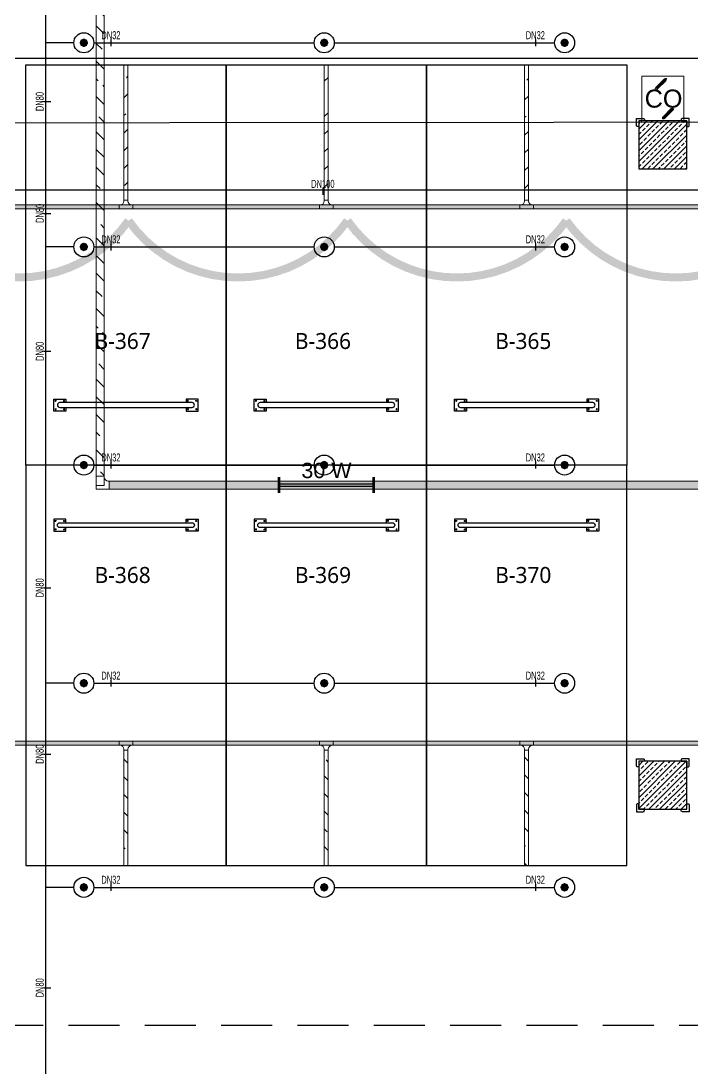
# Model space of a CAD drawing. Header units: millimetres. Extents: x -379292 to 1221486, y 92049 to 447512.
# Drawn here: x -225765 to -217390, y 189086 to 202167 of the extents above; entities that cross this region are included whole.
import ezdxf
from ezdxf.enums import TextEntityAlignment as Align

# ---------------------------------------------------------------- set-up
doc = ezdxf.new("R2010")
doc.units = ezdxf.units.MM
doc.linetypes.add('HIDDEN', pattern=[9.525, 6.35, -3.175])
for name, color, linetype in [('-M-YNGN-BORUID', 7, 'Continuous'), ('-M-YNGN-BORUUZUN', 7, 'Continuous'), ('-M-YNGN-BORUYUK', 7, 'Continuous'), ('-M-YNGN-SPR-YUK', 7, 'Continuous'), ('-M-YNGN-ZON3-CAP-', 7, 'Continuous'), ('-M-YNGN-ZON3-SPR-', 7, 'Continuous'), ('05_HATCH CONCRETE', 141, 'Continuous'), ('05_SYMBOL', 2, 'Continuous'), ('08_LAMP', 4, 'Continuous'), ('202-A-Y-MahalAd', 141, 'Continuous'), ('AIRONN ZONLAMA', 4, 'Continuous')]:
    doc.layers.add(name, color=color, linetype=linetype)
doc.layers.add('-M-YNGN-SPR-CAPCIZGI', color=188, linetype='Continuous', plot=False)
for name, color, linetype, lineweight in [('-M-YNGN-ZON3', 6, 'SP', 30), ('08_DEDECTOR', 3, 'Continuous', 9), ('E_CT_AYDINLATMA', 3, 'Continuous', 9), ('E_CT_KIRMIZI', 1, 'Continuous', 9)]:
    doc.layers.add(name, color=color, linetype=linetype, lineweight=lineweight)
doc.styles.add('CIZGI', font='tahoma.ttf', dxfattribs={"width": 0.8, "oblique": 20})
doc.styles.add('HCAD', font='HCAD.SHX', dxfattribs={"width": 0.8, "height": 0.2})
doc.styles.add('PIPESIZE', font='hcad.shx', dxfattribs={"width": 0.8})
doc.styles.add('SPR-NOT', font='romans.shx')
doc.styles.get("Standard").update_dxf_attribs({"font": 'segoeuil.ttf'})
doc.styles.add('YAZI-2', font='arial.ttf', dxfattribs={"height": 2})
doc.styles.add('YAZI-3', font='arial.ttf', dxfattribs={"height": 3})
doc.linetypes.add('SP', pattern='A,2,-0.1,["SP",CIZGI,S=0.14,R=0.2,X=0,Y=-0.07],-0.255', length=2.355)
pattern_1 = [(225, (905000, -3e-07), (67.351921, -67.351921), []), (225, (904932.65, -3e-07), (67.351921, -67.351921), [47.625, -23.8125])]

# ---------------------------------------------------------------- blocks, each defined once
blk = doc.blocks.new('202_Vida')
at = {"color": 0, "linetype": 'ByBlock', "ltscale": 0.2}
for points in [[(1, 0), (-1, 0)], [(0, 1), (0, -1)]]:
    blk.add_lwpolyline(points, dxfattribs=at)
at = {"color": 0, "linetype": 'ByBlock'}
for radius in [0.42, 0.23, 0.155]:
    blk.add_circle((0, 0), radius, dxfattribs=at)
blk = doc.blocks.new('202_Stoper')
at = {"color": 0, "linetype": 'ByBlock'}
for points in [[(-750, -30), (-750, -75), (-900, -75), (-900, 75), (-750, 75), (-750, 30)], [(750, -30), (750, -75), (900, -75), (900, 75), (750, 75), (750, 30)]]:
    blk.add_lwpolyline(points, dxfattribs=at)
blk.add_lwpolyline([(825, -30, 1), (825, 30), (-825, 30, 1), (-825, -30)], format="xyb", close=True, dxfattribs=at)
at = {"color": 0, "linetype": 'ByBlock', "yscale": 10, "zscale": 10, "rotation": 180}
for p, xscale in [((-877, 53), -10), ((-772, 53), 10), ((772, 53), -10), ((877, 53), 10)]:
    blk.add_blockref('202_Vida', p, dxfattribs=dict(at, xscale=xscale))
at = {"color": 0, "linetype": 'ByBlock', "yscale": 10, "zscale": 10}
for p, xscale in [((-877, -52), 10), ((-772, -52), -10), ((772, -52), 10), ((877, -52), -10)]:
    blk.add_blockref('202_Vida', p, dxfattribs=dict(at, xscale=xscale))
blk = doc.blocks.new('202_Mahalblok')
at = {"color": 0, "linetype": 'ByBlock', "flags": 128}
blk.add_lwpolyline([(0, 0), (0, 5000), (2500, 5000), (2500, 0)], close=True, dxfattribs=at)
at = {"color": 252}
blk.add_blockref('202_Stoper', (1250, 750), dxfattribs=at)
at = {"color": 0, "linetype": 'ByBlock', "ltscale": 25}
blk.add_attdef('MAHALNO', text='', height=200, dxfattribs=at).set_placement((1209, 1390), align=Align.BOTTOM_CENTER)
blk = doc.blocks.new('bariyer')
at = {"color": 8, "ltscale": 25}
blk.add_lwpolyline([(0, -70), (15, -70, 0.414214), (30, -55), (30, 30), (-55, 30, 0.414214), (-70, 15), (-70, 0), (0, 0)], format="xyb", close=True, dxfattribs=at)
blk = doc.blocks.new('OtoParkBodrumKatMimari')
at = {"layer": '05_HATCH CONCRETE'}
h = blk.add_hatch(dxfattribs=at)
h.set_pattern_fill('ANSI33', color=8, scale=15, angle=180, style=0)
h.set_pattern_definition(pattern_1)
h.paths.add_polyline_path([(28900, 100100), (28300, 100100), (28300, 99500), (28900, 99500)])
h = blk.add_hatch(dxfattribs=at)
h.set_pattern_fill('ANSI33', color=8, scale=15, angle=180, style=0)
h.set_pattern_definition(pattern_1)
h.paths.add_polyline_path([(28900, 92100), (28300, 92100), (28300, 91500), (28900, 91500)])
at = {"color": 5}
for points in [[(28900, 100100), (28300, 100100), (28300, 99500), (28900, 99500)], [(28900, 92100), (28300, 92100), (28300, 91500), (28900, 91500)]]:
    blk.add_lwpolyline(points, close=True, dxfattribs=at)
at = {"layer": '05_SYMBOL', "color": 252, "linetype": 'HIDDEN', "ltscale": 100}
blk.add_lwpolyline([(17400, 100800, -0.414214), (19400, 102800), (128500, 102800, -0.414214), (130500, 100800), (130500, 90800, -0.414214), (128500, 88800), (19400, 88800, -0.414214), (17400, 90800), (17400, 100800)], format="xyb", dxfattribs=at)
at = {"layer": '05_SYMBOL', "color": 8, "xscale": -1}
for p in [(28300, 100100), (28300, 92100)]:
    blk.add_blockref('bariyer', p, dxfattribs=at)
at = {"layer": '05_SYMBOL', "color": 8}
for p in [(28900, 100100), (28900, 92100)]:
    blk.add_blockref('bariyer', p, dxfattribs=at)
at = {"layer": '05_SYMBOL', "color": 8, "rotation": 180}
blk.add_blockref('bariyer', (28300, 91500), dxfattribs=at)
at = {"layer": '05_SYMBOL', "color": 8, "xscale": -1, "rotation": 180}
blk.add_blockref('bariyer', (28900, 91500), dxfattribs=at)
at = {"layer": '202-A-Y-MahalAd', "color": 8, "ltscale": 25}
for p, values in [((20650, 95800), {'MAHALNO': 'B-367'}), ((23150, 95800), {'MAHALNO': 'B-366'}), ((25650, 95800), {'MAHALNO': 'B-365'})]:
    blk.add_blockref('202_Mahalblok', p, dxfattribs=at).add_auto_attribs(values)
ref = blk.add_blockref('202_Mahalblok', (20650, 95800), dxfattribs=dict(at, xscale=-1, rotation=180))
ref.add_attrib('MAHALNO', 'B-368', dxfattribs={"layer": '0', "color": 0, "linetype": 'ByBlock', "ltscale": 25, "height": 200}).set_placement((21859, 94267), align=Align.BOTTOM_CENTER)
ref = blk.add_blockref('202_Mahalblok', (23150, 95800), dxfattribs=dict(at, xscale=-1, rotation=180))
ref.add_attrib('MAHALNO', 'B-369', dxfattribs={"layer": '0', "color": 0, "linetype": 'ByBlock', "ltscale": 25, "height": 200}).set_placement((24359, 94267), align=Align.BOTTOM_CENTER)
ref = blk.add_blockref('202_Mahalblok', (25650, 95800), dxfattribs=dict(at, xscale=-1, rotation=180))
ref.add_attrib('MAHALNO', 'B-370', dxfattribs={"layer": '0', "color": 0, "linetype": 'ByBlock', "ltscale": 25, "height": 200}).set_placement((26859, 94267), align=Align.BOTTOM_CENTER)
blk = doc.blocks.new('SP-C-UP-12')
at = {"ltscale": 10}
blk.add_line((0, 0), (0, 0), dxfattribs=at)
at = {"color": 1, "linetype": 'Continuous'}
blk.add_circle((0, 0), 12.5, dxfattribs=at)
at = {"ltscale": 10}
for points in [[(-5.4, 0), (-3.8, 3.8), (-3.8, -3.8), (0, 5.4)], [(-3.8, -3.8), (0, 5.4), (0, -5.4), (3.8, 3.8)], [(0, -5.4), (3.8, 3.8), (3.8, -3.8), (5.4, 0)]]:
    blk.add_solid(points, dxfattribs=at)
at = {"layer": '-M-YNGN-SPR-YUK', "style": 'SPR-NOT', "width": 0.5, "flags": 9}
for tag, p in [('YUK', (0, 17.8)), ('CAP', (0, 14.4)), ('TIP', (0.2, 10.8))]:
    blk.add_attdef(tag, text='', height=2.5, dxfattribs=at).set_placement(p, align=Align.MIDDLE_CENTER)
blk = doc.blocks.new('SPRKL100')
at = {"layer": '-M-YNGN-SPR-CAPCIZGI'}
blk.add_line((0, 0.43), (0, -0.43), dxfattribs=at)
at = {"layer": '-M-YNGN-BORUID', "color": 0, "style": 'HCAD', "width": 0.8, "flags": 1}
blk.add_attdef('DIC', text='', height=0.4, dxfattribs=at).set_placement((0, -1.69), align=Align.CENTER)
at = {"layer": '-M-YNGN-BORUUZUN', "color": 0, "style": 'HCAD', "width": 0.7}
blk.add_attdef('BOY', text='', height=0.8, dxfattribs=at).set_placement((0, -1.08), align=Align.CENTER)
at = {"layer": '-M-YNGN-BORUYUK', "color": 6, "style": 'PIPESIZE', "width": 0.8}
blk.add_attdef('YUK', text='', height=0.5, dxfattribs=at).set_placement((0, 1.87), align=Align.CENTER)
at = {"color": 0, "style": 'PIPESIZE', "width": 0.7}
blk.add_attdef('CAP', text='', height=1, dxfattribs=at).set_placement((0, 0.45), align=Align.CENTER)
blk = doc.blocks.new('A$C69E75EAE')
at = {"layer": '-M-YNGN-ZON3', "ltscale": 500}
for p, q in [((1187.3, -7817.2), (1187.3, -2469.7)), ((1222.3, -4614.7), (1187.3, -4614.7)), ((1247.3, -4614.7), (1522.3, -4614.7)), ((1547.3, -4614.7), (1822.3, -4614.7)), ((5389.8, -4799), (414.1, -4799)), ((1222.3, -4869.7), (1187.3, -4869.7)), ((1247.3, -4869.7), (1522.3, -4869.7)), ((1547.3, -4869.7), (1822.3, -4869.7)), ((1222.3, -5142.2), (1187.3, -5142.2)), ((1247.3, -5142.2), (1522.3, -5142.2)), ((1547.3, -5142.2), (1822.3, -5142.2)), ((1222.3, -5414.7), (1187.3, -5414.7)), ((1247.3, -5414.7), (1522.3, -5414.7)), ((1547.3, -5414.7), (1822.3, -5414.7)), ((1222.3, -5669.7), (1187.3, -5669.7)), ((1247.3, -5669.7), (1522.3, -5669.7)), ((1547.3, -5669.7), (1822.3, -5669.7))]:
    blk.add_line(p, q, dxfattribs=at)
at = {"layer": '-M-YNGN-ZON3-CAP-'}
ref = blk.add_blockref('SPRKL100', (1268.6, -4614.7), dxfattribs=dict(at, xscale=10, yscale=10, zscale=10, rotation=359.9999997800978))
ref.add_attrib('CAP', 'DN32', dxfattribs={"layer": '0', "color": 0, "height": 10, "rotation": 360, "style": 'PIPESIZE', "width": 0.7}).set_placement((1268.6, -4610.2), align=Align.CENTER)
ref = blk.add_blockref('SPRKL100', (1798.3, -4614.7), dxfattribs=dict(at, xscale=10, yscale=10, zscale=10, rotation=359.9999997800978))
ref.add_attrib('CAP', 'DN32', dxfattribs={"layer": '0', "color": 0, "height": 10, "rotation": 360, "style": 'PIPESIZE', "width": 0.7}).set_placement((1798.3, -4610.2), align=Align.CENTER)
ref = blk.add_blockref('SPRKL100', (1189.3, -4688.1), dxfattribs=dict(at, xscale=10.00000000000001, yscale=10.00000000000001, zscale=10.00000000000001, rotation=90))
ref.add_attrib('CAP', 'DN80', dxfattribs={"layer": '0', "color": 0, "height": 10, "rotation": 90, "style": 'PIPESIZE', "width": 0.7}).set_placement((1184.8, -4688.1), align=Align.CENTER)
ref = blk.add_blockref('SPRKL100', (1533.1, -4800.4), dxfattribs=dict(at, xscale=10, yscale=10, zscale=10))
ref.add_attrib('CAP', 'DN100', dxfattribs={"layer": '0', "color": 0, "height": 10, "style": 'PIPESIZE', "width": 0.7}).set_placement((1533.1, -4795.9), align=Align.CENTER)
ref = blk.add_blockref('SPRKL100', (1189.3, -4827.8), dxfattribs=dict(at, xscale=10.00000000000001, yscale=10.00000000000001, zscale=10.00000000000001, rotation=90))
ref.add_attrib('CAP', 'DN80', dxfattribs={"layer": '0', "color": 0, "height": 10, "rotation": 90, "style": 'PIPESIZE', "width": 0.7}).set_placement((1184.8, -4827.8), align=Align.CENTER)
ref = blk.add_blockref('SPRKL100', (1268.6, -4869.7), dxfattribs=dict(at, xscale=10, yscale=10, zscale=10, rotation=359.9999997800978))
ref.add_attrib('CAP', 'DN32', dxfattribs={"layer": '0', "color": 0, "height": 10, "rotation": 360, "style": 'PIPESIZE', "width": 0.7}).set_placement((1268.6, -4865.2), align=Align.CENTER)
ref = blk.add_blockref('SPRKL100', (1798.3, -4869.7), dxfattribs=dict(at, xscale=10, yscale=10, zscale=10, rotation=359.9999997800978))
ref.add_attrib('CAP', 'DN32', dxfattribs={"layer": '0', "color": 0, "height": 10, "rotation": 360, "style": 'PIPESIZE', "width": 0.7}).set_placement((1798.3, -4865.2), align=Align.CENTER)
ref = blk.add_blockref('SPRKL100', (1189.3, -5000.1), dxfattribs=dict(at, xscale=10.00000000000001, yscale=10.00000000000001, zscale=10.00000000000001, rotation=90))
ref.add_attrib('CAP', 'DN80', dxfattribs={"layer": '0', "color": 0, "height": 10, "rotation": 90, "style": 'PIPESIZE', "width": 0.7}).set_placement((1184.8, -5000.1), align=Align.CENTER)
ref = blk.add_blockref('SPRKL100', (1268.6, -5142.2), dxfattribs=dict(at, xscale=10, yscale=10, zscale=10, rotation=359.9999997800978))
ref.add_attrib('CAP', 'DN32', dxfattribs={"layer": '0', "color": 0, "height": 10, "rotation": 360, "style": 'PIPESIZE', "width": 0.7}).set_placement((1268.6, -5137.7), align=Align.CENTER)
ref = blk.add_blockref('SPRKL100', (1798.3, -5142.2), dxfattribs=dict(at, xscale=10, yscale=10, zscale=10, rotation=359.9999997800978))
ref.add_attrib('CAP', 'DN32', dxfattribs={"layer": '0', "color": 0, "height": 10, "rotation": 360, "style": 'PIPESIZE', "width": 0.7}).set_placement((1798.3, -5137.7), align=Align.CENTER)
ref = blk.add_blockref('SPRKL100', (1189.3, -5295.6), dxfattribs=dict(at, xscale=10.00000000000001, yscale=10.00000000000001, zscale=10.00000000000001, rotation=90))
ref.add_attrib('CAP', 'DN80', dxfattribs={"layer": '0', "color": 0, "height": 10, "rotation": 90, "style": 'PIPESIZE', "width": 0.7}).set_placement((1184.8, -5295.6), align=Align.CENTER)
ref = blk.add_blockref('SPRKL100', (1268.6, -5414.7), dxfattribs=dict(at, xscale=10, yscale=10, zscale=10, rotation=359.9999997800978))
ref.add_attrib('CAP', 'DN32', dxfattribs={"layer": '0', "color": 0, "height": 10, "rotation": 360, "style": 'PIPESIZE', "width": 0.7}).set_placement((1268.6, -5410.2), align=Align.CENTER)
ref = blk.add_blockref('SPRKL100', (1798.3, -5414.7), dxfattribs=dict(at, xscale=10, yscale=10, zscale=10, rotation=359.9999997800978))
ref.add_attrib('CAP', 'DN32', dxfattribs={"layer": '0', "color": 0, "height": 10, "rotation": 360, "style": 'PIPESIZE', "width": 0.7}).set_placement((1798.3, -5410.2), align=Align.CENTER)
ref = blk.add_blockref('SPRKL100', (1189.3, -5503.4), dxfattribs=dict(at, xscale=10.00000000000001, yscale=10.00000000000001, zscale=10.00000000000001, rotation=90))
ref.add_attrib('CAP', 'DN80', dxfattribs={"layer": '0', "color": 0, "height": 10, "rotation": 90, "style": 'PIPESIZE', "width": 0.7}).set_placement((1184.8, -5503.4), align=Align.CENTER)
ref = blk.add_blockref('SPRKL100', (1268.6, -5669.7), dxfattribs=dict(at, xscale=10, yscale=10, zscale=10, rotation=359.9999997800978))
ref.add_attrib('CAP', 'DN32', dxfattribs={"layer": '0', "color": 0, "height": 10, "rotation": 360, "style": 'PIPESIZE', "width": 0.7}).set_placement((1268.6, -5665.2), align=Align.CENTER)
ref = blk.add_blockref('SPRKL100', (1798.3, -5669.7), dxfattribs=dict(at, xscale=10, yscale=10, zscale=10, rotation=359.9999997800978))
ref.add_attrib('CAP', 'DN32', dxfattribs={"layer": '0', "color": 0, "height": 10, "rotation": 360, "style": 'PIPESIZE', "width": 0.7}).set_placement((1798.3, -5665.2), align=Align.CENTER)
ref = blk.add_blockref('SPRKL100', (1189.3, -5795.2), dxfattribs=dict(at, xscale=10.00000000000001, yscale=10.00000000000001, zscale=10.00000000000001, rotation=90))
ref.add_attrib('CAP', 'DN80', dxfattribs={"layer": '0', "color": 0, "height": 10, "rotation": 90, "style": 'PIPESIZE', "width": 0.7}).set_placement((1184.8, -5795.2), align=Align.CENTER)
at = {"layer": '-M-YNGN-ZON3-SPR-'}
for p in [(1234.8, -4614.7), (1534.8, -4614.7), (1834.8, -4614.7), (1234.8, -4869.7), (1534.8, -4869.7), (1834.8, -4869.7), (1234.8, -5142.2), (1534.8, -5142.2), (1834.8, -5142.2), (1234.8, -5414.7), (1534.8, -5414.7), (1834.8, -5414.7), (1234.8, -5669.7), (1534.8, -5669.7), (1834.8, -5669.7)]:
    blk.add_blockref('SP-C-UP-12', p, dxfattribs=at)
blk = doc.blocks.new('*U595')
h = blk.add_hatch()
h.set_pattern_fill('ANSI33', color=0, scale=50, angle=1, style=0)
h.paths.add_polyline_path([(-45292, 100), (9768, 100), (9768, 0), (-45292, 0)])
at = {"color": 0}
blk.add_lwpolyline([(-45292, 100), (9768, 100), (9768, 0), (-45292, 0)], close=True, dxfattribs=at)
at = {"ltscale": 25, "flags": 1}
for tag, p in [('YUKSEKLIK', (-229, -149)), ('KALINLIK', (-229, -213))]:
    blk.add_attdef(tag, p, '', height=50, dxfattribs=at)
blk = doc.blocks.new('*U589')
h = blk.add_hatch()
h.set_pattern_fill('ANSI33', color=0, scale=50, angle=1, style=0)
h.paths.add_polyline_path([(-1838, 100), (6306, 100), (6306, 0), (-1838, 0)])
at = {"color": 0}
blk.add_lwpolyline([(-1838, 100), (6306, 100), (6306, 0), (-1838, 0)], close=True, dxfattribs=at)
at = {"ltscale": 25, "flags": 1}
for tag, p in [('YUKSEKLIK', (-229, -149)), ('KALINLIK', (-229, -213))]:
    blk.add_attdef(tag, p, '', height=50, dxfattribs=at)
blk = doc.blocks.new('*U129')
at = {"color": 0}
for p, q in [((0, 0), (0, 264)), ((0, 264), (264, 264)), ((160, 264), (160, 164)), ((264, 164), (150, 164)), ((0, 104), (100, 104)), ((100, 0), (100, 114))]:
    blk.add_line(p, q, dxfattribs=at)
blk.add_arc((150, 114), 50, 90, 180, dxfattribs=at)
blk = doc.blocks.new('*U737')
h = blk.add_hatch()
h.set_pattern_fill('ANSI33', color=0, scale=50, angle=1, style=0)
h.paths.add_polyline_path([(-53157, 50), (113, 50), (113, 0), (-53157, 0)])
at = {"color": 0}
blk.add_lwpolyline([(-53157, 50), (113, 50), (113, 0), (-53157, 0)], close=True, dxfattribs=at)
at = {"ltscale": 25, "flags": 1}
for tag, p in [('YUKSEKLIK', (-229, -149)), ('KALINLIK', (-229, -213))]:
    blk.add_attdef(tag, p, '', height=50, dxfattribs=at)
blk = doc.blocks.new('*U738')
h = blk.add_hatch()
h.set_pattern_fill('ANSI33', color=0, scale=50, angle=1, style=0)
h.paths.add_polyline_path([(-53157, 50), (113, 50), (113, 0), (-53157, 0)])
at = {"color": 0}
blk.add_lwpolyline([(-53157, 50), (113, 50), (113, 0), (-53157, 0)], close=True, dxfattribs=at)
at = {"ltscale": 25, "flags": 1}
for tag, p in [('YUKSEKLIK', (-229, -149)), ('KALINLIK', (-229, -213))]:
    blk.add_attdef(tag, p, '', height=50, dxfattribs=at)
blk = doc.blocks.new('40 W SIVA ÜSTÜ ETANJ LED 50')
at = {"layer": '08_LAMP'}
for p, q in [((-625, -100), (-625, 100)), ((-605, -100), (-605, 100)), ((-605, 15), (605, 15)), ((605, -100), (605, 100)), ((625, -100), (625, 100)), ((-605, -15), (605, -15))]:
    blk.add_line(p, q, dxfattribs=at)
at = {"layer": '08_LAMP', "color": 2, "style": 'YAZI-2'}
blk.add_text('30 W', height=200, dxfattribs=at).set_placement((0, 90), align=Align.CENTER)
blk = doc.blocks.new('CO 250')
at = {"layer": '08_DEDECTOR'}
for p, q in [((17, 243), (-84, 142)), ((45, 251), (-74, 132)), ((37, 223), (-64, 122)), ((45, 250), (45, 243)), ((104, -126), (3, -227)), ((114, -136), (-5, -255)), ((-5, -247), (-5, -255)), ((-5, -255), (3, -255)), ((124, -146), (23, -247))]:
    blk.add_line(p, q, dxfattribs=at)
at = {"layer": '08_DEDECTOR', "ltscale": 25}
blk.add_lwpolyline([(-262, 278), (-262, -278), (262, -278), (262, 278)], close=True, dxfattribs=at)
at = {"layer": '08_DEDECTOR'}
for centre, radius, start, end in [((-55, 112), 41.6, 135, 180), ((-55, 112), 27.7, 135, 180), ((37, 223), 27.7, 72.9688, 135), ((17, 243), 27.7, 315, 0), ((-55, 112), 13.9, 135, 180), ((95, -116), 13.9, 315, 350.4112), ((95, -116), 27.7, 315, 355.2224), ((95, -116), 41.6, 315, 356.817), ((23, -247), 27.7, 135, 180), ((3, -227), 27.7, 270, 315)]:
    blk.add_arc(centre, radius, start, end, dxfattribs=at)
at = {"layer": '08_DEDECTOR', "color": 3, "style": 'YAZI-3'}
blk.add_text('CO', height=225, dxfattribs=at).set_placement((-226, -113))
blk = doc.blocks.new('*U1030')
h = blk.add_hatch()
h.set_pattern_fill('ANSI33', color=0, scale=50, angle=1, style=0)
h.paths.add_polyline_path([(-2093, 50), (-403, 50), (-403, 0), (-2093, 0)])
at = {"color": 0}
blk.add_lwpolyline([(-2093, 50), (-403, 50), (-403, 0), (-2093, 0)], close=True, dxfattribs=at)
at = {"ltscale": 25, "flags": 1}
for tag, p in [('YUKSEKLIK', (-229, -149)), ('KALINLIK', (-229, -213))]:
    blk.add_attdef(tag, p, '', height=50, dxfattribs=at)
blk = doc.blocks.new('*U1012')
at = {"color": 0}
for p, q in [((214, 214), (-164, 214)), ((-164, 164), (-50, 164)), ((-60, 214), (-60, 164)), ((0, 214), (214, 214)), ((214, 164), (100, 164)), ((110, 214), (110, 164)), ((0, 0), (0, 114)), ((0, 104), (50, 104)), ((50, 0), (50, 114))]:
    blk.add_line(p, q, dxfattribs=at)
for centre, start, end in [((-50, 114), 0, 90), ((100, 114), 90, 180)]:
    blk.add_arc(centre, 50, start, end, dxfattribs=at)
blk = doc.blocks.new('*U1011')
h = blk.add_hatch()
h.set_pattern_fill('ANSI33', color=0, scale=50, angle=1, style=0)
h.paths.add_polyline_path([(-2093, 50), (-653, 50), (-653, 0), (-2093, 0)])
at = {"color": 0}
blk.add_lwpolyline([(-2093, 50), (-653, 50), (-653, 0), (-2093, 0)], close=True, dxfattribs=at)
at = {"ltscale": 25, "flags": 1}
for tag, p in [('YUKSEKLIK', (-229, -149)), ('KALINLIK', (-229, -213))]:
    blk.add_attdef(tag, p, '', height=50, dxfattribs=at)

msp = doc.modelspace()

# ---------------------------------------------------------------- block references
at = {"color": 8}
msp.add_blockref('OtoParkBodrumKatMimari', (-246354.8, 100818.8), dxfattribs=at)

# ---------------------------------------------------------------- next in the draw order: linework, layer by layer
at = {"color": 30, "const_width": 100}
msp.add_lwpolyline([(-199835.3, 199673.2, -0.5205671), (-202567.2, 199673.2, -0.5205671), (-205299.1, 199673.2, -0.5205671), (-208031, 199673.2, -0.5205671), (-210762.9, 199673.2, -0.5205671), (-213494.8, 199673.2, -0.5205671), (-216226.7, 199673.2, -0.5205671), (-218958.6, 199673.2, -0.5205671), (-221690.4, 199673.2, -0.5205671), (-224422.3, 199673.2, -0.5205671), (-227154.2, 199673.2, -0.5205671), (-229886.1, 199673.2, -0.5205671), (-232618, 199673.2, -0.5205671), (-235349.9, 199673.2, -0.5205671)], format="xyb", dxfattribs=at)
at = {"layer": 'AIRONN ZONLAMA', "ltscale": 25}
msp.add_lwpolyline([(-166954.6, 278134.6), (-166904.6, 217634.6), (-175954.6, 217634.6), (-175954.6, 200934.6), (-233504.6, 200884.6), (-233504.6, 208934.6)], dxfattribs=at)
at = {"layer": 'AIRONN ZONLAMA', "color": 3, "ltscale": 25}
msp.add_lwpolyline([(-233504.6, 201649.1), (-233454.6, 179399.1), (-241154.6, 179399.1), (-241154.6, 161849.1), (-233504.6, 161849.1), (-233504.6, 157649.1), (-241354.6, 157761.1), (-180574.5, 105849.1), (-166904.6, 105899.1), (-166954.6, 208399.1), (-175954.6, 208399.1), (-175948.2, 201699.1), (-233504.6, 201699.1)], dxfattribs=at)

# ---------------------------------------------------------------- next in the draw order: block references
at = {"layer": '-M-YNGN-ZON3', "ltscale": 25, "xscale": 10, "yscale": 10, "zscale": 10}
msp.add_blockref('A$C69E75EAE', (-237328.2, 248041), dxfattribs=at)
at = {"layer": '08_DEDECTOR'}
msp.add_blockref('CO 250', (-217754.8, 201197.2), dxfattribs=at)
at = {"layer": '08_LAMP', "xscale": 0.96, "yscale": 0.96, "zscale": 0.96}
msp.add_blockref('40 W SIVA ÜSTÜ ETANJ LED 50', (-221952.1, 196369.8), dxfattribs=at)
at = {"layer": 'E_CT_AYDINLATMA'}
for name, p, rotation in [('*U589', (-224724.8, 198202.3), 90), ('*U595', (-214896.4, 196418.8), 180)]:
    msp.add_blockref(name, p, dxfattribs=dict(at, rotation=rotation))
at = {"layer": 'E_CT_AYDINLATMA', "color": 2, "rotation": 90}
msp.add_blockref('*U129', (-224560.8, 196318.8), dxfattribs=at)
at = {"layer": 'E_CT_KIRMIZI', "color": 1, "xscale": -1, "rotation": 89.99999999999993}
for p in [(-224429.8, 199525.8), (-221929.8, 199525.8), (-219429.8, 199525.8)]:
    msp.add_blockref('*U1030', p, dxfattribs=at)
at = {"layer": 'E_CT_KIRMIZI', "color": 2, "xscale": -1, "rotation": 180}
for p in [(-224479.8, 200032.8), (-221979.8, 200032.8), (-219479.8, 200032.8)]:
    msp.add_blockref('*U1012', p, dxfattribs=at)
at = {"layer": 'E_CT_KIRMIZI', "color": 1}
for name, p, rotation in [('*U738', (-229692.1, 199868.8), 180), ('*U737', (-229692.1, 193168.8), 180), ('*U1011', (-224429.8, 193711.7), 90.00000000000006), ('*U1011', (-221929.8, 193711.7), 90.00000000000006), ('*U1011', (-219429.8, 193711.7), 90.00000000000006)]:
    msp.add_blockref(name, p, dxfattribs=dict(at, rotation=rotation))
at = {"layer": 'E_CT_KIRMIZI', "color": 2}
for p in [(-224479.8, 192954.8), (-221979.8, 192954.8), (-219479.8, 192954.8)]:
    msp.add_blockref('*U1012', p, dxfattribs=at)

doc.saveas('drawing.dxf')
